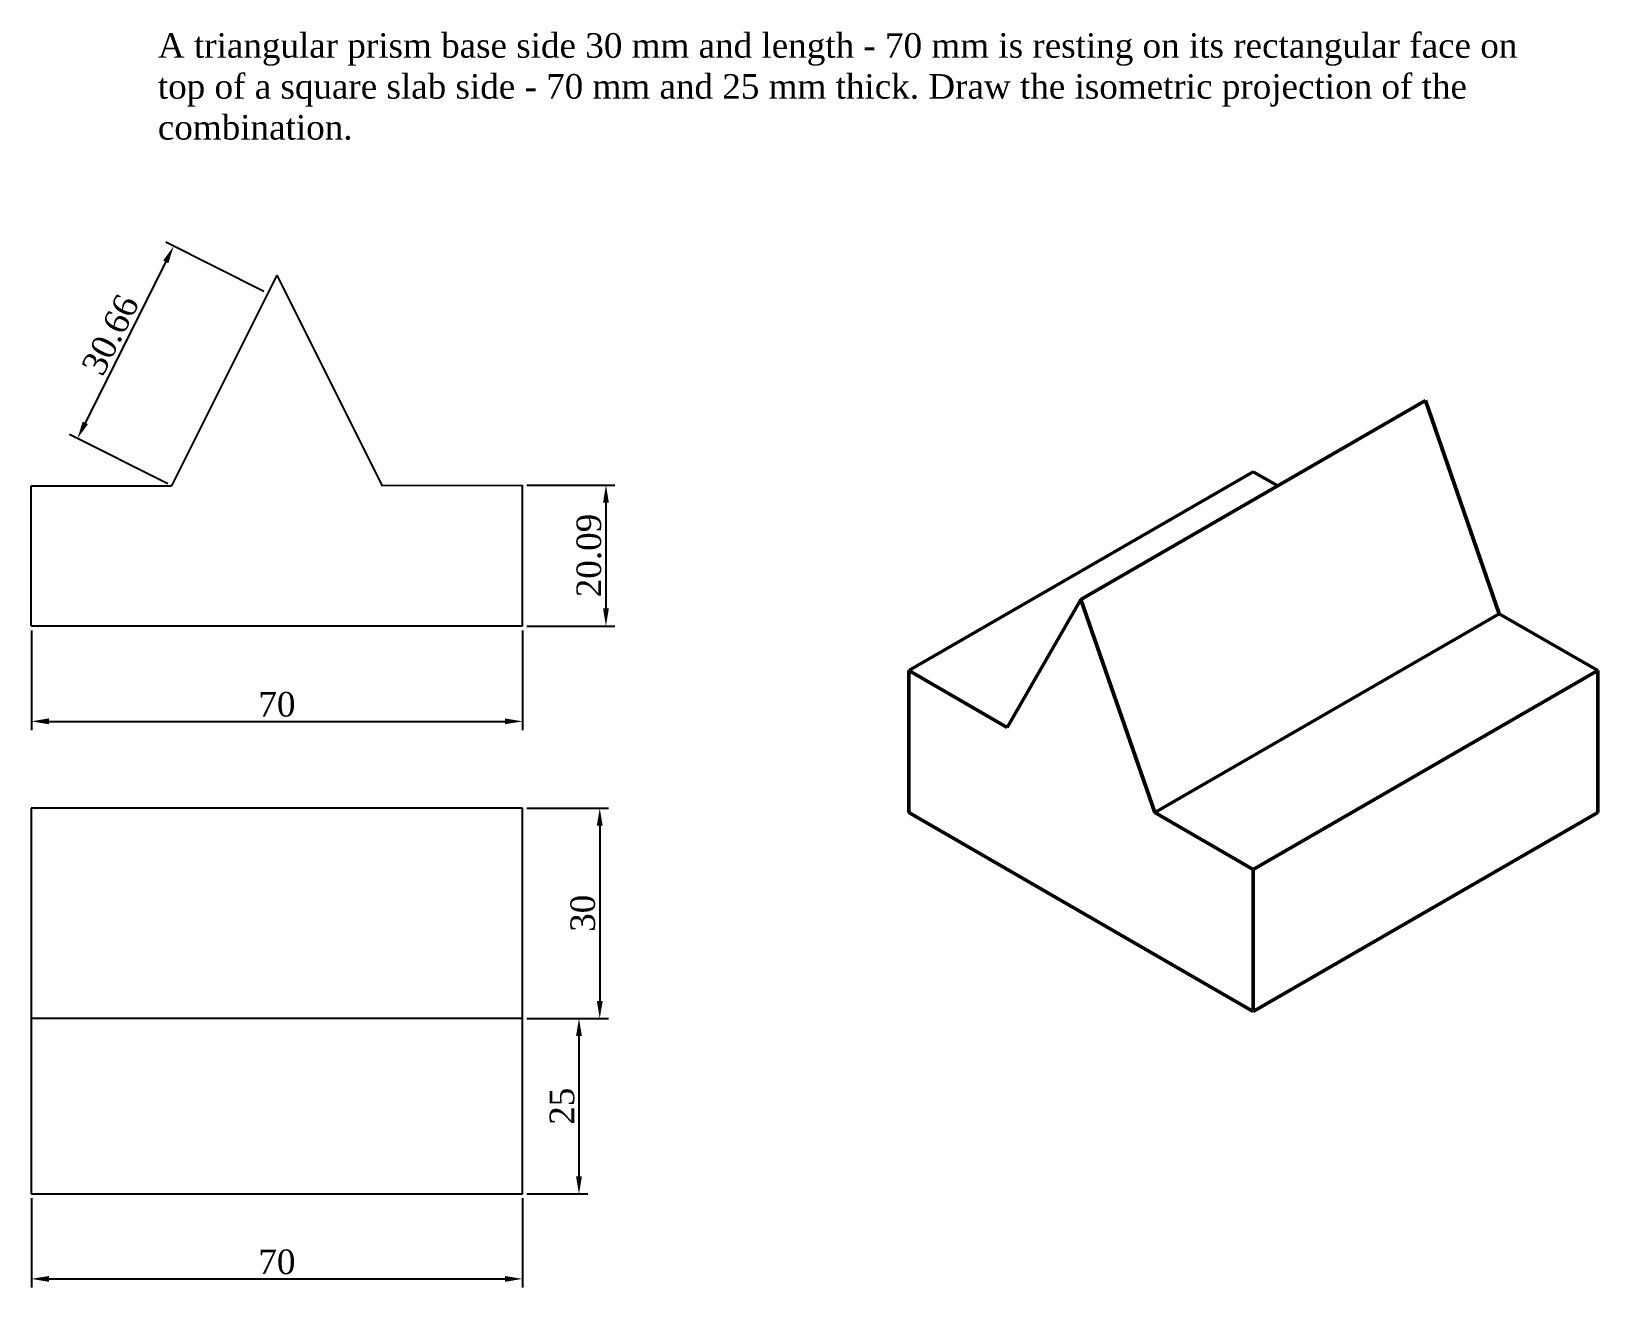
# Paper-space layout 'Layout7' of a CAD drawing. Header units: millimetres. Extents: x 11 to 234, y 7 to 186.
import ezdxf

# ---------------------------------------------------------------- set-up
doc = ezdxf.new("R2010")
doc.units = ezdxf.units.MM
doc.styles.get("Standard").update_dxf_attribs({"font": 'times.ttf', "height": 3.5})
doc.dimstyles.new('ISO-25', dxfattribs={"dimtxt": 3.5, "dimasz": 2.5, "dimexe": 1.25, "dimexo": 0.625, "dimtad": 1, "dimdsep": 46, "dimtxsty": 'Standard', "dimcen": 2.5, "dimadec": 0, "dimazin": 3, "dimtfac": 1, "dimtmove": 0, "dimatfit": 3, "dimfxl": 1, "dimarcsym": 0})

# ---------------------------------------------------------------- blocks, each defined once
blk = doc.blocks.new('*D40')
at = {"color": 0, "linetype": 'Continuous', "lineweight": -2, "transparency": 16777216}
for p, q in [((81.63, 75.67), (93.28, 75.67)), ((92.03, 73.17), (92.03, 48.17)), ((81.63, 45.67), (93.28, 45.67))]:
    blk.add_line(p, q, dxfattribs=at)
at = {"color": 0, "linetype": 'Continuous', "transparency": 16777216}
for points in [[(91.61, 73.17), (92.44, 73.17), (92.03, 75.67)], [(91.61, 48.17), (92.44, 48.17), (92.03, 45.67)]]:
    blk.add_solid(points, dxfattribs=at)
at = {"layer": 'Defpoints', "color": 0, "linetype": 'Continuous', "transparency": 16777216}
for p in [(81.01, 75.67), (81.01, 45.67), (92.03, 45.67)]:
    blk.add_point(p, dxfattribs=at)
at = {"color": 0, "linetype": 'Continuous', "transparency": 16777216, "insert": (89.62, 60.67), "char_height": 3.5, "attachment_point": 5, "rotation": 90}
blk.add_mtext('30', dxfattribs=at)
blk = doc.blocks.new('*D41')
at = {"color": 0, "linetype": 'Continuous', "lineweight": -2, "transparency": 16777216}
for p, q in [((81.63, 45.67), (90.32, 45.67)), ((89.07, 43.17), (89.07, 23.17)), ((81.63, 20.67), (90.32, 20.67))]:
    blk.add_line(p, q, dxfattribs=at)
at = {"color": 0, "linetype": 'Continuous', "transparency": 16777216}
for points in [[(88.65, 43.17), (89.48, 43.17), (89.07, 45.67)], [(88.65, 23.17), (89.48, 23.17), (89.07, 20.67)]]:
    blk.add_solid(points, dxfattribs=at)
at = {"layer": 'Defpoints', "color": 0, "linetype": 'Continuous', "transparency": 16777216}
for p in [(81.01, 45.67), (81.01, 20.67), (89.07, 20.67)]:
    blk.add_point(p, dxfattribs=at)
at = {"color": 0, "linetype": 'Continuous', "transparency": 16777216, "insert": (86.66, 33.17), "char_height": 3.5, "attachment_point": 5, "rotation": 90}
blk.add_mtext('25', dxfattribs=at)
blk = doc.blocks.new('*D42')
at = {"color": 0, "linetype": 'Continuous', "lineweight": -2, "transparency": 16777216}
for p, q in [((11.01, 20.05), (11.01, 7.31)), ((81.01, 20.05), (81.01, 7.31)), ((13.51, 8.56), (78.51, 8.56))]:
    blk.add_line(p, q, dxfattribs=at)
at = {"color": 0, "linetype": 'Continuous', "transparency": 16777216}
for points in [[(13.51, 8.97), (13.51, 8.14), (11.01, 8.56)], [(78.51, 8.97), (78.51, 8.14), (81.01, 8.56)]]:
    blk.add_solid(points, dxfattribs=at)
at = {"layer": 'Defpoints', "color": 0, "linetype": 'Continuous', "transparency": 16777216}
for p in [(11.01, 20.67), (81.01, 20.67), (81.01, 8.56)]:
    blk.add_point(p, dxfattribs=at)
at = {"color": 0, "linetype": 'Continuous', "transparency": 16777216, "insert": (46.01, 10.97), "char_height": 3.5, "attachment_point": 5}
blk.add_mtext('70', dxfattribs=at)
blk = doc.blocks.new('*D43')
at = {"color": 0, "linetype": 'Continuous', "lineweight": -2, "transparency": 16777216}
for p, q in [((44.16, 149.32), (30.17, 156.32)), ((30.17, 153.52), (18.7, 130.58)), ((30.45, 121.9), (16.46, 128.9))]:
    blk.add_line(p, q, dxfattribs=at)
at = {"color": 0, "linetype": 'Continuous', "transparency": 16777216}
for points in [[(29.8, 153.71), (30.54, 153.34), (31.29, 155.76)], [(18.32, 130.76), (19.07, 130.39), (17.58, 128.34)]]:
    blk.add_solid(points, dxfattribs=at)
at = {"layer": 'Defpoints', "color": 0, "linetype": 'Continuous', "transparency": 16777216}
for p in [(44.72, 149.04), (17.58, 128.34), (31.01, 121.62)]:
    blk.add_point(p, dxfattribs=at)
at = {"color": 0, "linetype": 'Continuous', "transparency": 16777216, "insert": (22.28, 143.13), "char_height": 3.5, "attachment_point": 5, "rotation": 63.4349}
blk.add_mtext('30.66', dxfattribs=at)
blk = doc.blocks.new('*D44')
at = {"color": 0, "linetype": 'Continuous', "lineweight": -2, "transparency": 16777216}
for p, q in [((81.63, 121.72), (94.16, 121.72)), ((92.91, 119.22), (92.91, 104.12)), ((81.63, 101.62), (94.16, 101.62))]:
    blk.add_line(p, q, dxfattribs=at)
at = {"color": 0, "linetype": 'Continuous', "transparency": 16777216}
for points in [[(92.5, 119.22), (93.33, 119.22), (92.91, 121.72)], [(92.5, 104.12), (93.33, 104.12), (92.91, 101.62)]]:
    blk.add_solid(points, dxfattribs=at)
at = {"layer": 'Defpoints', "color": 0, "linetype": 'Continuous', "transparency": 16777216}
for p in [(81.01, 121.72), (81.01, 101.62), (92.91, 101.62)]:
    blk.add_point(p, dxfattribs=at)
at = {"color": 0, "linetype": 'Continuous', "transparency": 16777216, "insert": (90.5, 111.67), "char_height": 3.5, "attachment_point": 5, "rotation": 90}
blk.add_mtext('20.09', dxfattribs=at)
blk = doc.blocks.new('*D45')
at = {"color": 0, "linetype": 'Continuous', "lineweight": -2, "transparency": 16777216}
for p, q in [((11.01, 101), (11.01, 86.78)), ((81.01, 101), (81.01, 86.78)), ((13.51, 88.03), (78.51, 88.03))]:
    blk.add_line(p, q, dxfattribs=at)
at = {"color": 0, "linetype": 'Continuous', "transparency": 16777216}
for points in [[(13.51, 88.45), (13.51, 87.62), (11.01, 88.03)], [(78.51, 88.45), (78.51, 87.62), (81.01, 88.03)]]:
    blk.add_solid(points, dxfattribs=at)
at = {"layer": 'Defpoints', "color": 0, "linetype": 'Continuous', "transparency": 16777216}
for p in [(11.01, 101.62), (81.01, 101.62), (81.01, 88.03)]:
    blk.add_point(p, dxfattribs=at)
at = {"color": 0, "linetype": 'Continuous', "transparency": 16777216, "insert": (46.01, 90.44), "char_height": 3.5, "attachment_point": 5}
blk.add_mtext('70', dxfattribs=at)

psp = doc.layouts.new('Layout7')

# ---------------------------------------------------------------- linework, layer by layer
at = {"linetype": 'Continuous'}
for p, q in [((46.006, 151.625), (31.006, 121.625)), ((46.006, 151.625), (61.006, 121.625)), ((11.006, 101.625), (11.006, 121.625)), ((11.006, 121.625), (31.006, 121.625)), ((60.986, 121.664), (81.006, 121.716)), ((81.006, 101.625), (81.006, 121.716)), ((11.006, 101.625), (81.006, 101.625)), ((81.006, 75.671), (11.006, 75.671)), ((11.006, 75.671), (11.006, 45.671)), ((81.006, 45.671), (81.006, 75.671)), ((81.006, 45.671), (11.006, 45.671)), ((11.006, 45.671), (11.006, 20.671)), ((81.006, 20.671), (81.006, 45.671)), ((11.006, 20.671), (81.006, 20.671))]:
    psp.add_line(p, q, dxfattribs=at)
at = {"linetype": 'Continuous', "lineweight": 50}
for p, q in [((160.616, 105.396), (209.72, 133.746)), ((209.72, 133.746), (220.242, 103.371)), ((136.064, 95.271), (185.168, 123.621)), ((185.168, 123.621), (188.675, 121.596)), ((160.616, 105.396), (150.094, 87.171)), ((160.616, 105.396), (171.138, 75.021)), ((171.138, 75.021), (220.242, 103.371)), ((220.242, 103.371), (234.272, 95.271)), ((136.064, 75.021), (136.064, 95.271)), ((136.064, 95.271), (150.094, 87.171)), ((185.168, 66.921), (234.272, 95.271)), ((234.272, 75.021), (234.272, 95.271)), ((185.168, 46.671), (136.064, 75.021)), ((171.138, 75.021), (185.168, 66.921)), ((185.168, 46.671), (234.272, 75.021)), ((185.168, 46.671), (185.168, 66.921))]:
    psp.add_line(p, q, dxfattribs=at)

# ---------------------------------------------------------------- texts
at = {"linetype": 'Continuous', "insert": (29.043, 186.124), "char_height": 3.5, "attachment_point": 1}
psp.add_mtext('A triangular prism base side 30 mm and length - 70 mm is resting on its rectangular face on \\Ptop of a square slab side - 70 mm and 25 mm thick. Draw the isometric projection of the \\Pcombination. ', dxfattribs=at)

# ---------------------------------------------------------------- dimensions: what is measured, and where the dimension line sits
at = {"linetype": 'Continuous'}
for p1, p2, distance, picture, middle in [((44.715, 149.044), (31.006, 121.625), -15.013, '*D43', (22.276, 143.127)), ((81.006, 121.716), (81.006, 101.625), 11.907, '*D44', (90.502, 111.67)), ((11.006, 101.625), (81.006, 101.625), -13.591, '*D45', (46.006, 90.445)), ((81.006, 75.671), (81.006, 45.671), 11.019, '*D40', (89.62, 60.671)), ((81.006, 45.671), (81.006, 20.671), 8.063, '*D41', (86.663, 33.171)), ((11.006, 20.671), (81.006, 20.671), -12.114, '*D42', (46.006, 10.968))]:
    dim = psp.add_aligned_dim(p1=p1, p2=p2, distance=distance, dimstyle='ISO-25', dxfattribs=at)
    dim.commit()
    dim.dimension.update_dxf_attribs({"geometry": picture, "text_midpoint": middle})

doc.saveas('drawing.dxf')
